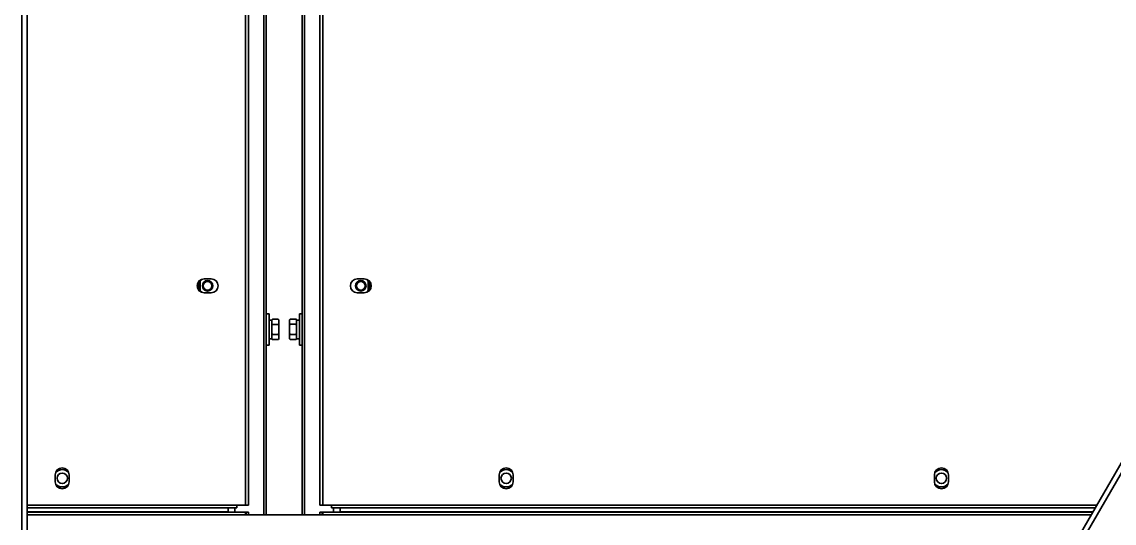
# Model space of a CAD drawing. Header units: millimetres. Extents: x 32496 to 166256, y 3504 to 23939.
# Drawn here: x 51184 to 51811, y 11259 to 11547 of the extents above; entities that cross this region are included whole.
import ezdxf

# ---------------------------------------------------------------- set-up
doc = ezdxf.new("R2010")
doc.units = ezdxf.units.MM
doc.layers.get('0').update_dxf_attribs({"lineweight": 35})

msp = doc.modelspace()

# ---------------------------------------------------------------- linework, layer by layer
at = {"linetype": 'Continuous'}
for p, q in [((51183.64, 13391.575), (51183.64, 10882.575)), ((51186.64, 13391.575), (51186.64, 10882.575)), ((51312.14, 11269.575), (51312.14, 12052.575)), ((51313.84, 12052.575), (51313.84, 11269.575)), ((51354.84, 11269.575), (51354.84, 12052.575)), ((51356.54, 12052.575), (51356.54, 11269.575)), ((51322.64, 11264.075), (51322.64, 11978.075)), ((51346.04, 11978.075), (51346.04, 11264.075)), ((52077.64, 11748.601), (51577.64, 10882.575)), ((52077.64, 11742.601), (51581.104, 10882.575)), ((51324.04, 11617.93), (51324.04, 11373.194)), ((51344.64, 11373.206), (51344.64, 11617.944)), ((51284.59, 11396.938), (51284.59, 11394.213)), ((51284.717, 11396.356), (51284.616, 11396.467)), ((51284.616, 11394.684), (51284.717, 11394.795)), ((51284.755, 11395.575), (51284.755, 11395.582)), ((51285.56, 11398.312), (51285.641, 11398.288)), ((51285.562, 11397.836), (51285.562, 11393.315)), ((51286.141, 11398.288), (51285.641, 11398.288)), ((51285.641, 11392.863), (51285.641, 11398.288)), ((51285.721, 11398.559), (51285.69, 11398.568)), ((51285.721, 11398.559), (51286.141, 11398.288)), ((51286.141, 11398.288), (51286.141, 11392.863)), ((51292.34, 11399.575), (51288.34, 11399.575)), ((51380.34, 11399.575), (51376.34, 11399.575)), ((51382.538, 11398.288), (51382.958, 11398.559)), ((51383.038, 11398.288), (51382.538, 11398.288)), ((51382.538, 11392.863), (51382.538, 11398.288)), ((51382.99, 11398.568), (51382.958, 11398.559)), ((51383.038, 11398.288), (51383.12, 11398.312)), ((51383.038, 11398.288), (51383.038, 11392.863)), ((51383.117, 11393.315), (51383.117, 11397.836)), ((51383.925, 11395.575), (51383.925, 11395.569)), ((51384.063, 11396.467), (51383.963, 11396.356)), ((51383.963, 11394.795), (51384.063, 11394.684)), ((51384.09, 11394.213), (51384.09, 11396.938)), ((51285.641, 11392.863), (51285.56, 11392.839)), ((51285.641, 11392.863), (51286.141, 11392.863)), ((51285.689, 11392.583), (51285.721, 11392.592)), ((51286.141, 11392.863), (51285.721, 11392.592)), ((51288.34, 11391.575), (51292.34, 11391.575)), ((51376.34, 11391.575), (51380.34, 11391.575)), ((51382.538, 11392.863), (51383.038, 11392.863)), ((51382.958, 11392.592), (51382.538, 11392.863)), ((51382.958, 11392.592), (51382.99, 11392.583)), ((51383.12, 11392.839), (51383.038, 11392.863)), ((51324.04, 11379.575), (51325.64, 11379.575)), ((51325.64, 11361.575), (51325.64, 11379.575)), ((51325.64, 11375.925), (51327.24, 11375.925)), ((51327.24, 11376.049), (51327.511, 11376.32)), ((51327.24, 11365.102), (51327.24, 11376.049)), ((51327.54, 11376.349), (51330.94, 11376.349)), ((51331.24, 11376.049), (51330.969, 11376.32)), ((51331.24, 11365.102), (51331.24, 11376.049)), ((51337.44, 11376.049), (51337.74, 11376.349)), ((51337.44, 11365.102), (51337.44, 11376.049)), ((51341.14, 11376.349), (51337.74, 11376.349)), ((51341.44, 11376.049), (51341.14, 11376.349)), ((51341.44, 11365.102), (51341.44, 11376.049)), ((51343.04, 11375.925), (51341.44, 11375.925)), ((51344.64, 11379.575), (51343.04, 11379.575)), ((51343.04, 11379.575), (51343.04, 11361.575)), ((51324.04, 11373.194), (51324.04, 11367.93)), ((51327.54, 11373.418), (51330.94, 11373.418)), ((51341.14, 11373.462), (51337.74, 11373.462)), ((51344.64, 11367.944), (51344.64, 11373.206)), ((51324.04, 11367.93), (51324.04, 11264.075)), ((51325.64, 11365.225), (51327.24, 11365.225)), ((51327.24, 11365.102), (51327.511, 11364.831)), ((51327.54, 11364.802), (51327.511, 11364.831)), ((51327.54, 11367.644), (51330.94, 11367.644)), ((51327.54, 11364.802), (51330.94, 11364.802)), ((51330.94, 11364.802), (51330.969, 11364.831)), ((51331.24, 11365.102), (51330.969, 11364.831)), ((51337.44, 11365.102), (51337.74, 11364.802)), ((51341.14, 11367.689), (51337.74, 11367.689)), ((51341.14, 11364.802), (51337.74, 11364.802)), ((51341.44, 11365.102), (51341.14, 11364.802)), ((51343.04, 11365.225), (51341.44, 11365.225)), ((51344.64, 11264.075), (51344.64, 11367.944)), ((51324.04, 11361.575), (51325.64, 11361.575)), ((51344.64, 11361.575), (51343.04, 11361.575)), ((51202.84, 11287.075), (51202.84, 11283.075)), ((51210.84, 11283.075), (51210.84, 11287.075)), ((51457.84, 11287.075), (51457.84, 11283.075)), ((51465.84, 11283.075), (51465.84, 11287.075)), ((51707.84, 11287.075), (51707.84, 11283.075)), ((51715.84, 11283.075), (51715.84, 11287.075)), ((51186.64, 11269.575), (51307.14, 11269.575)), ((51307.14, 11269.575), (51313.84, 11269.575)), ((51307.14, 11268.075), (51307.14, 11269.575)), ((51354.84, 11269.575), (51361.54, 11269.575)), ((51361.54, 11269.575), (51801.074, 11269.575)), ((51361.54, 11269.575), (51361.54, 11268.075)), ((51186.64, 11268.075), (51307.14, 11268.075)), ((51186.64, 11265.775), (51302.14, 11265.775)), ((51186.64, 11265.575), (51313.84, 11265.575)), ((51186.64, 11264.075), (51797.899, 11264.075)), ((51302.14, 11265.575), (51302.14, 11268.075)), ((51306.04, 11265.575), (51306.04, 11268.075)), ((51312.14, 11265.575), (51312.14, 11264.175)), ((51312.44, 11264.075), (51312.44, 11265.575)), ((51313.84, 11265.575), (51313.84, 11264.075)), ((51354.84, 11265.575), (51798.765, 11265.575)), ((51354.84, 11264.075), (51354.84, 11265.575)), ((51356.24, 11265.575), (51356.24, 11264.075)), ((51356.54, 11265.575), (51356.54, 11264.175)), ((51361.54, 11268.075), (51800.208, 11268.075)), ((51362.64, 11268.075), (51362.64, 11265.575)), ((51366.54, 11268.075), (51366.54, 11265.575)), ((51366.54, 11265.775), (51798.88, 11265.775))]:
    msp.add_line(p, q, dxfattribs=at)
for points in [[(51284.717, 11396.356), (51284.683, 11396.393), (51284.65, 11396.43), (51284.616, 11396.467)], [(51284.616, 11394.684), (51284.65, 11394.721), (51284.683, 11394.758), (51284.717, 11394.795)], [(51384.063, 11396.467), (51384.03, 11396.43), (51383.996, 11396.393), (51383.963, 11396.356)], [(51383.963, 11394.795), (51383.996, 11394.758), (51384.03, 11394.721), (51384.063, 11394.684)]]:
    msp.add_lwpolyline(points, dxfattribs=at)
for centre, radius in [((51290.34, 11395.575), 3), ((51290.34, 11395.575), 2.5), ((51378.34, 11395.575), 3), ((51378.34, 11395.575), 2.5), ((51206.84, 11285.075), 3), ((51461.84, 11285.075), 3), ((51711.84, 11285.075), 3)]:
    msp.add_circle(centre, radius, dxfattribs=at)
for centre, radius, start, end in [((51288.34, 11395.575), 4, 90, 270), ((51290.34, 11395.575), 5.661, 177.865042, 182.134958), ((51290.34, 11395.575), 5.585, 149.24232, 179.937678), ((51290.34, 11395.575), 5.585, 180, 210.761228), ((51290.34, 11395.575), 5.285, 154.679393, 205.320607), ((51286.069, 11398.32), 0.509, 163.919462, 180.857798), ((51290.34, 11395.575), 5.499, 145.89281, 147.135694), ((51290.34, 11395.575), 4.999, 130.344808, 147.135694), ((51292.34, 11395.575), 4, 270, 90), ((51376.34, 11395.575), 4, 90, 270), ((51380.34, 11395.575), 4, 270, 90), ((51378.34, 11395.575), 4.999, 32.864306, 49.65844), ((51378.34, 11395.575), 5.499, 32.864306, 34.099446), ((51378.34, 11395.575), 5.285, 334.679393, 25.320607), ((51378.34, 11395.575), 5.585, 0, 30.761228), ((51378.34, 11395.575), 5.585, 329.24232, 359.937678), ((51378.34, 11395.575), 5.661, 357.865042, 2.134958), ((51290.34, 11395.575), 5.499, 212.864306, 214.099446), ((51290.34, 11395.575), 4.999, 212.864306, 229.65844), ((51378.34, 11395.575), 4.999, 310.344808, 327.135694), ((51378.34, 11395.575), 5.499, 325.89281, 327.135694), ((51382.611, 11392.831), 0.509, 343.919462, 0.857798), ((51330.055, 11373.758), 3.607, 140.864103, 141.289719), ((51331.376, 11372.57), 5.384, 135.434774, 135.875446), ((51327.102, 11372.569), 5.386, 44.124568, 44.565238), ((51328.426, 11373.759), 3.606, 38.710278, 39.133907), ((51338.681, 11373.774), 3.556, 39.136441, 39.500776), ((51340.197, 11367.376), 3.555, 219.136448, 219.501324), ((51206.84, 11287.075), 4, 0, 180), ((51206.84, 11285.075), 5, 40.41921, 139.589237), ((51461.84, 11287.075), 4, 0, 180), ((51461.84, 11285.075), 5, 40.41921, 139.589237), ((51711.84, 11287.075), 4, 0, 180), ((51711.84, 11285.075), 5, 40.41921, 139.589237), ((51206.84, 11283.075), 4, 180, 0), ((51206.84, 11285.075), 5, 220.41921, 319.589237), ((51461.84, 11283.075), 4, 180, 0), ((51461.84, 11285.075), 5, 220.41921, 319.589237), ((51711.84, 11283.075), 4, 180, 0), ((51711.84, 11285.075), 5, 220.41921, 319.589237)]:
    msp.add_arc(centre, radius, start, end, dxfattribs=at)
for points, knots in [([(51284.717, 11396.356), (51284.711, 11396.317), (51284.683, 11396.237), (51284.625, 11396.175), (51284.59, 11396.151)], [0, 0, 0, 0, 0.4840345, 1, 1, 1, 1]), ([(51284.717, 11394.795), (51284.711, 11394.835), (51284.683, 11394.914), (51284.625, 11394.976), (51284.59, 11395)], [0, 0, 0, 0, 0.4870421, 1, 1, 1, 1]), ([(51284.682, 11395.786), (51284.684, 11395.824), (51284.687, 11395.897), (51284.693, 11396.003), (51284.7, 11396.1), (51284.707, 11396.184), (51284.712, 11396.245), (51284.715, 11396.285), (51284.717, 11396.309), (51284.718, 11396.328), (51284.718, 11396.342), (51284.718, 11396.35), (51284.718, 11396.355), (51284.717, 11396.356)], [0, 0, 0, 0, 0.1964865, 0.3846809, 0.5567494, 0.706456, 0.8286292, 0.8782322, 0.9196984, 0.9527628, 0.9771907, 0.9928965, 1, 1, 1, 1]), ([(51284.717, 11394.795), (51284.718, 11394.796), (51284.718, 11394.801), (51284.718, 11394.809), (51284.718, 11394.823), (51284.717, 11394.842), (51284.715, 11394.866), (51284.712, 11394.906), (51284.707, 11394.967), (51284.7, 11395.051), (51284.693, 11395.148), (51284.687, 11395.254), (51284.684, 11395.327), (51284.682, 11395.365)], [0, 0, 0, 0, 0.0070922, 0.0227762, 0.0472013, 0.0802905, 0.1217895, 0.1714132, 0.2935698, 0.4432488, 0.6153365, 0.8035356, 1, 1, 1, 1]), ([(51285.562, 11397.836), (51285.562, 11397.877), (51285.562, 11398.035), (51285.561, 11398.194), (51285.56, 11398.312)], [0, 0, 0, 0, 0.2575485, 1, 1, 1, 1]), ([(51285.641, 11398.288), (51285.641, 11398.336), (51285.655, 11398.431), (51285.695, 11398.519), (51285.721, 11398.559)], [0, 0, 0, 0, 0.5, 1, 1, 1, 1]), ([(51383.038, 11398.288), (51383.038, 11398.336), (51383.025, 11398.431), (51382.984, 11398.519), (51382.958, 11398.559)], [0, 0, 0, 0, 0.5, 1, 1, 1, 1]), ([(51383.1, 11398.461), (51383.103, 11398.449), (51383.115, 11398.4), (51383.12, 11398.35), (51383.12, 11398.312)], [0, 0, 0, 0, 0.2449643, 1, 1, 1, 1]), ([(51383.12, 11398.312), (51383.119, 11398.274), (51383.118, 11398.116), (51383.117, 11397.957), (51383.117, 11397.836)], [0, 0, 0, 0, 0.2366786, 1, 1, 1, 1]), ([(51383.963, 11396.356), (51383.962, 11396.355), (51383.962, 11396.35), (51383.961, 11396.342), (51383.962, 11396.328), (51383.963, 11396.309), (51383.965, 11396.285), (51383.968, 11396.245), (51383.973, 11396.184), (51383.98, 11396.1), (51383.986, 11396.003), (51383.993, 11395.897), (51383.996, 11395.824), (51383.997, 11395.786)], [0, 0, 0, 0, 0.0070922, 0.0227762, 0.0472013, 0.0802905, 0.1217895, 0.1714132, 0.2935698, 0.4432488, 0.6153365, 0.8035356, 1, 1, 1, 1]), ([(51383.997, 11395.365), (51383.996, 11395.327), (51383.993, 11395.254), (51383.986, 11395.148), (51383.98, 11395.051), (51383.973, 11394.967), (51383.968, 11394.906), (51383.965, 11394.866), (51383.963, 11394.842), (51383.962, 11394.823), (51383.961, 11394.809), (51383.962, 11394.801), (51383.962, 11394.796), (51383.963, 11394.795)], [0, 0, 0, 0, 0.1964865, 0.3846809, 0.5567494, 0.706456, 0.8286292, 0.8782322, 0.9196984, 0.9527628, 0.9771907, 0.9928965, 1, 1, 1, 1]), ([(51383.963, 11396.356), (51383.968, 11396.316), (51383.996, 11396.237), (51384.055, 11396.175), (51384.089, 11396.151)], [0, 0, 0, 0, 0.4870421, 1, 1, 1, 1]), ([(51383.963, 11394.795), (51383.968, 11394.834), (51383.996, 11394.914), (51384.054, 11394.976), (51384.089, 11395)], [0, 0, 0, 0, 0.4840345, 1, 1, 1, 1]), ([(51285.58, 11392.69), (51285.576, 11392.702), (51285.564, 11392.751), (51285.559, 11392.801), (51285.56, 11392.839)], [0, 0, 0, 0, 0.2449643, 1, 1, 1, 1]), ([(51285.56, 11392.839), (51285.56, 11392.877), (51285.562, 11393.035), (51285.562, 11393.194), (51285.562, 11393.315)], [0, 0, 0, 0, 0.2366786, 1, 1, 1, 1]), ([(51285.641, 11392.863), (51285.641, 11392.815), (51285.655, 11392.72), (51285.695, 11392.632), (51285.721, 11392.592)], [0, 0, 0, 0, 0.5, 1, 1, 1, 1]), ([(51383.038, 11392.863), (51383.038, 11392.815), (51383.025, 11392.72), (51382.984, 11392.632), (51382.958, 11392.592)], [0, 0, 0, 0, 0.5, 1, 1, 1, 1]), ([(51383.117, 11393.315), (51383.117, 11393.274), (51383.117, 11393.116), (51383.118, 11392.957), (51383.12, 11392.839)], [0, 0, 0, 0, 0.2575485, 1, 1, 1, 1]), ([(51327.257, 11376.035), (51327.276, 11376.059), (51327.358, 11376.156), (51327.444, 11376.25), (51327.511, 11376.319)], [0, 0, 0, 0, 0.2454974, 1, 1, 1, 1]), ([(51331.223, 11376.035), (51331.203, 11376.059), (51331.122, 11376.156), (51331.036, 11376.25), (51330.969, 11376.319)], [0, 0, 0, 0, 0.2454956, 1, 1, 1, 1]), ([(51337.74, 11376.349), (51337.713, 11376.322), (51337.609, 11376.216), (51337.51, 11376.105), (51337.44, 11376.019)], [0, 0, 0, 0, 0.2553532, 1, 1, 1, 1]), ([(51341.14, 11376.349), (51341.165, 11376.324), (51341.264, 11376.223), (51341.359, 11376.118), (51341.425, 11376.037)], [0, 0, 0, 0, 0.2550408, 1, 1, 1, 1]), ([(51327.54, 11373.418), (51327.513, 11373.445), (51327.409, 11373.553), (51327.31, 11373.666), (51327.24, 11373.753)], [0, 0, 0, 0, 0.2552107, 1, 1, 1, 1]), ([(51330.94, 11373.418), (51330.967, 11373.445), (51331.071, 11373.553), (51331.17, 11373.666), (51331.24, 11373.753)], [0, 0, 0, 0, 0.2552115, 1, 1, 1, 1]), ([(51337.44, 11373.792), (51337.463, 11373.764), (51337.558, 11373.65), (51337.66, 11373.542), (51337.74, 11373.462)], [0, 0, 0, 0, 0.2445585, 1, 1, 1, 1]), ([(51341.44, 11373.792), (51341.417, 11373.764), (51341.321, 11373.65), (51341.219, 11373.542), (51341.14, 11373.462)], [0, 0, 0, 0, 0.2445585, 1, 1, 1, 1]), ([(51327.24, 11367.32), (51327.263, 11367.347), (51327.358, 11367.46), (51327.46, 11367.566), (51327.54, 11367.644)], [0, 0, 0, 0, 0.2444076, 1, 1, 1, 1]), ([(51327.511, 11364.831), (51327.486, 11364.855), (51327.393, 11364.951), (51327.303, 11365.05), (51327.24, 11365.127)], [0, 0, 0, 0, 0.2550615, 1, 1, 1, 1]), ([(51331.24, 11367.32), (51331.217, 11367.347), (51331.121, 11367.46), (51331.019, 11367.566), (51330.94, 11367.644)], [0, 0, 0, 0, 0.2444076, 1, 1, 1, 1]), ([(51330.969, 11364.831), (51330.993, 11364.855), (51331.087, 11364.951), (51331.176, 11365.05), (51331.24, 11365.127)], [0, 0, 0, 0, 0.2550625, 1, 1, 1, 1]), ([(51337.74, 11367.689), (51337.713, 11367.662), (51337.609, 11367.556), (51337.51, 11367.445), (51337.44, 11367.359)], [0, 0, 0, 0, 0.2553532, 1, 1, 1, 1]), ([(51337.454, 11365.114), (51337.476, 11365.088), (51337.567, 11364.98), (51337.664, 11364.877), (51337.74, 11364.802)], [0, 0, 0, 0, 0.2448781, 1, 1, 1, 1]), ([(51341.14, 11367.689), (51341.167, 11367.662), (51341.271, 11367.556), (51341.37, 11367.445), (51341.44, 11367.359)], [0, 0, 0, 0, 0.2553524, 1, 1, 1, 1]), ([(51341.44, 11365.132), (51341.417, 11365.104), (51341.321, 11364.99), (51341.219, 11364.881), (51341.14, 11364.802)], [0, 0, 0, 0, 0.2445585, 1, 1, 1, 1])]:
    msp.add_open_spline(points, degree=3, knots=knots, dxfattribs=at)
for points in [[(51327.24, 11372.758), (51327.331, 11372.982), (51327.432, 11373.202), (51327.54, 11373.418)], [(51331.24, 11372.758), (51331.149, 11372.982), (51331.048, 11373.202), (51330.94, 11373.418)], [(51337.74, 11373.462), (51337.632, 11373.246), (51337.531, 11373.026), (51337.44, 11372.802)], [(51341.14, 11373.462), (51341.248, 11373.246), (51341.349, 11373.026), (51341.44, 11372.802)], [(51327.54, 11367.644), (51327.432, 11367.861), (51327.331, 11368.08), (51327.24, 11368.304)], [(51330.94, 11367.644), (51331.048, 11367.861), (51331.149, 11368.08), (51331.24, 11368.304)], [(51337.44, 11368.349), (51337.531, 11368.125), (51337.632, 11367.905), (51337.74, 11367.689)], [(51341.44, 11368.349), (51341.349, 11368.125), (51341.248, 11367.905), (51341.14, 11367.689)]]:
    msp.add_open_spline(points, degree=3, dxfattribs=at)

doc.saveas('drawing.dxf')
